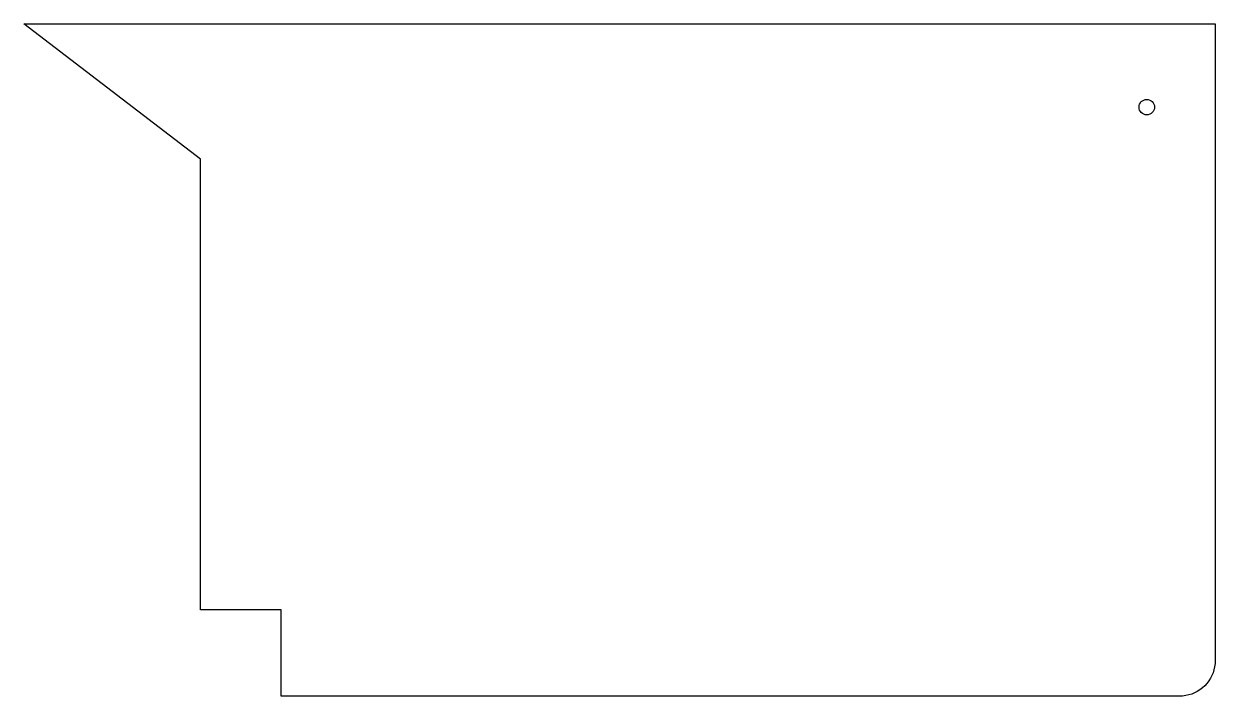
# Model space of a CAD drawing. Header units: millimetres. Extents: x 0 to 200, y 0 to 113.
import ezdxf

# ---------------------------------------------------------------- set-up
doc = ezdxf.new("R2010")
doc.units = ezdxf.units.MM
doc.layers.add('BACK_PILOTS', color=6, linetype='CONTINUOUS')
doc.layers.add('OUTLINE', color=7, linetype='CONTINUOUS')

msp = doc.modelspace()

# ---------------------------------------------------------------- linework, layer by layer
at = {"layer": 'BACK_PILOTS'}
msp.add_circle((188.778, 99), 1.3, dxfattribs=at)
at = {"layer": 'OUTLINE'}
msp.add_lwpolyline([(43.278, 14.5), (29.678, 14.5), (29.678, 90.24), (0, 113), (200.278, 113), (200.278, 6), (200.2552, 5.4771), (200.1868, 4.9581), (200.0735, 4.4471), (199.9162, 3.9479), (199.7159, 3.4643), (199.4742, 3), (199.1929, 2.5585), (198.8743, 2.1433), (198.5206, 1.7573), (198.1347, 1.4037), (197.7194, 1.0851), (197.278, 0.8038), (196.8137, 0.5621), (196.3301, 0.3618), (195.8309, 0.2045), (195.3199, 0.0912), (194.8009, 0.0228), (194.278, 0), (43.278, 0)], close=True, dxfattribs=at)

doc.saveas('drawing.dxf')
